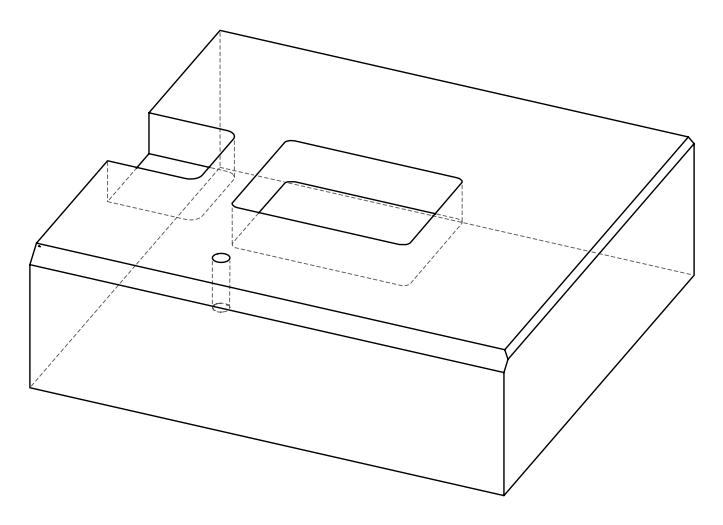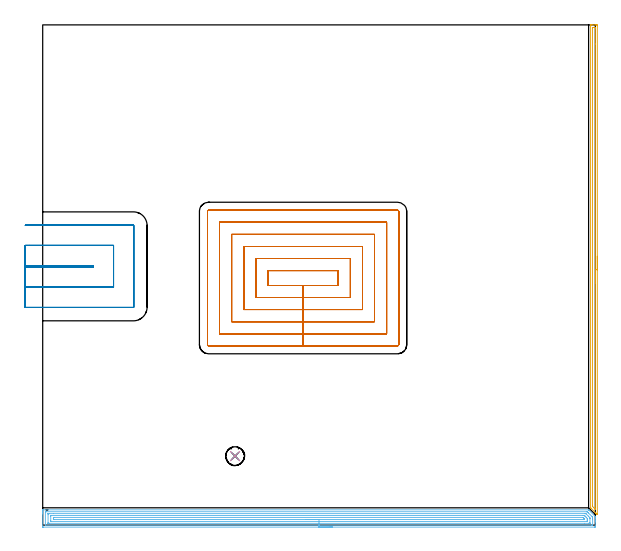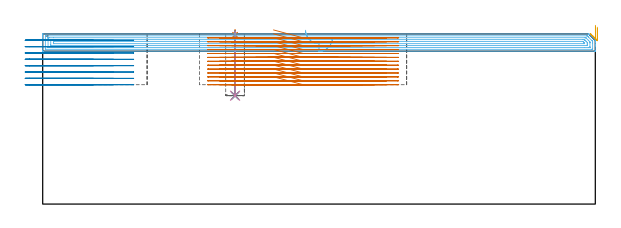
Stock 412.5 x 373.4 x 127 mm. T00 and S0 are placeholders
(PLAN: 8 operations, 6 tool changes, 83.9 min)
(1 SPOT_DRILL | STEP1POCKET | NXT0321_9005460120000 | 0.03 min | 2 mm3)
(2 DRILL_BLIND_HOLE_INTO_CENTER | STEP1POCKET | NXT0301_056 | 0.19 min | 2539 mm3)
(3 DRILL_TO_ENLARGE_BLIND_HOLE | STEP1POCKET | UGT0301_374 | 0.19 min | 3560 mm3)
(4 BORE_BLIND_HOLE | STEP1POCKET | UGT0332_064 | 0.19 min | 977 mm3)
(5 AREA_MILL | FG_CHAMFER_SURFACE | UGT0205_001 | 6 min | 4606 mm3)
(6 AREA_MILL_1 | FG_CHAMFER_SURFACE_1 | UGT0205_001 | 16.71 min | 34244 mm3)
(7 MILL_RECTANGULAR_POCKET | POCKET_RECTANGULAR_STRAIGHT | NXT0201_011 | Follow Part, ap 3, ae 75% | 50.4 min | 661726 mm3)
(8 MILL_SLOT | SLOT_PARTIAL_RECTANGULAR | UGT0201_094 | Follow Part, ap 5, ae 75% | 10.15 min | 238341 mm3)
(TOOL NXT0321_9005460120000 | NC Spot Drill, 142deg, 12mm, Carbide, Uncoated | D12 PA142 FL30 Z2)
(TOOL NXT0301_056 | Carbide Drill 8.5mm [860.1-0850-026A1-MM 2214] | D8.5 PA140 FL47 Z2)
(TOOL UGT0301_374 | Twist Drill Flat Bottom 13 mm | D13 PA180 FL101 Z2)
(TOOL UGT0332_064 | 14 mm Boring Bar Slip Fit | D14)
(TOOL UGT0205_001 | Chamfer Mill 20 x 3 x 45 deg. | D20 FL50 Z2)
(TOOL NXT0201_011 | ENDMILL 12mm [2P460-1200-NA 1630] | D12 FL38 Z6)
(TOOL UGT0201_094 | End mill 20 mm | D20 FL38 Z4)
(OP 1 SPOT_DRILL)
G17 G21 G94 G90
T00 M6
G54
G17 G0 G90 X143.6 Y51.5 S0 M3
G43 Z137. H0
G94 G81 G98 Z126.393 F250. R130.
G80
M5
M2
(OP 2 DRILL_BLIND_HOLE_INTO_CENTER)
G17 G21 G94 G90
T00 M6
G54
G17 G0 G90 X143.6 Y51.5 S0 M3
G43 Z137. H1
G94 G81 G98 Z80.9 F250. R129.
G80
M5
M2
(OP 3 DRILL_TO_ENLARGE_BLIND_HOLE)
G17 G21 G94 G90
T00 M6
G54
G17 G0 G90 X143.6 Y51.5 S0 M3
G43 Z137. H0
G94 G73 G98 Z80.9 F250. Q11.525 R129.
G80
M5
M2
(OP 4 BORE_BLIND_HOLE)
G17 G21 G94 G90
T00 M6
G54
G17 G0 G90 X143.6 Y51.5 S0 M3
G43 Z137. H0
G94 G85 G98 Z80.9 F250. R129.
G80
M5
M2
(OP 5 AREA_MILL)
G17 G21 G94 G90
T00 M6
G54
G17 G0 G90 X414. Y200.65 S1061 M3
G43 Z137. H0
Z132.
G94 G1 Y200.612 Z131.128 F250.
Y200.498 Z130.263
Y200.309 Z129.412
Y200.047 Z128.58
Y199.713 Z127.774
Y199.31 Z127.
Y198.842 Z126.264
Y198.31 Z125.572
Y197.721 Z124.929
Y197.078 Z124.339
Y196.386 Z123.808
Y195.65 Z123.34
Y194.876 Z122.937
Y194.07 Z122.603
Y193.238 Z122.341
Y192.387 Z122.152
Y191.522 Z122.038
Y190.65 Z122.
Y8.03
X413.999 Y7.996 Z121.999
X413.993 Y7.904 Z121.995
X413.988 Y7.907 Z122.001
X413.835 Y8.065 Z122.163
X413.68 Y8.218 Z122.315
X413.533 Y8.366 Z122.465
X413.388 Y8.511 Z122.61
X413.244 Y8.654 Z122.752
X413.107 Y8.792 Z122.891
X412.942 Y8.957 Z123.056
X412.808 Y9.09 Z123.188
X412.681 Y9.218 Z123.317
X409.19 Y12.71 Z126.809
X409.032 Y12.87 Z126.964
X409.005 Y12.906 Z126.99
X409. Y12.975 Z127.
Y373.236
X409.002 Y373.39 Z126.988
X409.115 Y373.396 Z126.877
X409.236 Y373.4 Z126.764
X409.549 Z126.45
X410.192 Z125.803
X412.257 Z123.74
X412.808 Z123.187
X413.405 Z122.591
X413.68 Y373.396 Z122.315
X413.993 Y373.39 Z122.003
X413.997 Y373.113 Z122.001
X413.999 Y372.789
X414. Y190.65 Z122.
X412.586 Z123.414
X412.585 Y12.082 Z123.415
X412.582 Y11.896 Z123.418
X412.579 Y11.805 Z123.421
X412.575 Y11.787 Z123.425
X412.548 Y11.811 Z123.452
X412.268 Y12.082 Z123.732
X411.936 Y12.414 Z124.064
X411.375 Y12.975 Z124.625
X411.064 Y13.287 Z124.936
X410.492 Y13.868 Z125.508
X410.421 Y13.956 Z125.579
X410.418 Y14.035 Z125.582
X410.416 Y14.201 Z125.584
X410.414 Y14.533 Z125.586
Y14.761
Y371.003
X410.416 Y371.336 Z125.584
X410.418 Y371.376 Z125.582
X410.42 Y371.389 Z125.58
X410.445 Y371.392 Z125.555
X410.548 Y371.398 Z125.452
X410.677 Y371.4 Z125.323
X412.422 Y371.399 Z123.578
X412.547 Y371.393 Z123.453
X412.57 Y371.391 Z123.43
X412.579 Y371.35 Z123.421
X412.583 Y371.234 Z123.417
X412.585 Y371.003 Z123.415
X412.586 Y359.108 Z123.414
Y190.65
Y189.778 Z123.452
Y188.914 Z123.566
Y188.062 Z123.755
Y187.23 Z124.017
Y186.424 Z124.351
Y185.65 Z124.754
Y184.914 Z125.223
Y184.222 Z125.754
Y183.579 Z126.343
Y182.99 Z126.986
Y182.459 Z127.678
Y181.99 Z128.414
Y181.587 Z129.188
Y181.253 Z129.994
Y180.991 Z130.826
Y180.802 Z131.678
Y180.688 Z132.543
Y180.65 Z133.414
G0 Z137.
M5
M2
(OP 6 AREA_MILL_1)
G17 G21 G94 G90
T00 M6
G54
G17 G0 G90 X216.25 Y-1.5 S1061 M3
G43 Z137. H0
Z124.1
G94 G1 X216.212 Z123.228 F250.
X216.098 Z122.364
X215.909 Z121.512
X215.647 Z120.68
X215.313 Z119.874
X214.91 Z119.1
X214.442 Z118.364
X213.91 Z117.672
X213.321 Z117.029
X212.678 Z116.44
X211.986 Z115.909
X211.25 Z115.44
X210.476 Z115.037
X209.67 Z114.703
X208.838 Z114.441
X207.986 Z114.252
X207.122 Z114.138
X206.25 Z114.1
X0.627
X0.072 Y-1.494 Z114.104
X0.01 Y-1.492 Z114.106
X0. Y-1.424 Z114.174
Y8.443 Z124.038
Y8.964 Z124.561
Y9.316 Z124.912
Y9.838 Z125.434
Y10.19 Z125.784
Y11.128 Z126.728
X0.003 Y11.267 Z126.859
X0.01 Y11.398 Z126.989
X0.18 Y11.4 Z127.
X407.403
X407.494 Y11.396 Z126.989
X407.545 Y11.353 Z126.949
X407.798 Y11.102 Z126.702
X412.441 Y6.459 Z122.057
X412.49 Y6.399 Z121.996
X412.5 Y6.344 Z121.943
Y6.26 Z121.859
Y5.654 Z121.254
Y4.95 Z120.545
Y3.725 Z119.322
Y2.452 Z118.048
Y-0.902 Z114.695
X412.496 Y-1.163 Z114.434
X412.49 Y-1.493 Z114.104
X412.215 Y-1.497 Z114.102
X411.873 Y-1.5 Z114.1
X206.25
Y-0.086 Z115.514
X2.206 Y-0.085 Z115.515
X2.059 Y-0.084 Z115.516
X2.023 Y-0.082 Z115.518
X2.012 Y-0.079 Z115.521
X2.008 Y-0.071 Z115.529
X2.004 Y-0.039 Z115.561
X2.001 Y0.115 Z115.715
Y9.721 Z125.321
X2.005 Y9.857 Z125.457
X2.01 Y9.964 Z125.564
X2.016 Y9.98 Z125.58
X2.031 Y9.981 Z125.581
X2.073 Y9.983 Z125.583
X2.415 Y9.985 Z125.585
X2.624 Y9.986 Z125.586
X406.166 Y9.985 Z125.585
X406.337 Y9.983 Z125.583
X406.422 Y9.98 Z125.58
X406.46 Y9.978 Z125.578
X406.509 Y9.936 Z125.536
X407.133 Y9.316 Z124.916
X407.403 Y9.048 Z124.648
X410.085 Y6.364 Z121.964
X410.354 Y6.089 Z121.689
X410.484 Y5.954 Z121.554
X410.49 Y5.823 Z121.423
X410.498 Y5.42 Z121.02
X410.499 Y4.95 Z120.55
X410.5 Y4.544 Z120.144
X410.499 Y0.179 Z115.779
X410.495 Y0.043 Z115.643
X410.49 Y-0.064 Z115.536
X410.484 Y-0.08 Z115.52
X410.469 Y-0.081 Z115.519
X410.427 Y-0.083 Z115.517
X410.085 Y-0.085 Z115.515
X409.876 Y-0.086 Z115.514
X206.25
Y1.329 Z116.929
X5.097
X4.334 Y1.33 Z116.93
X4.203 Y1.332 Z116.932
X4.073 Y1.335 Z116.935
X4.009 Y1.344 Z116.944
X4.006 Y1.391 Z116.991
X4.003 Y1.457 Z117.057
X4. Y1.655 Z117.255
Y7.768 Z123.368
X4.005 Y8.443 Z124.043
X4.008 Y8.542 Z124.142
X4.01 Y8.562 Z124.162
X4.03 Y8.565 Z124.165
X4.075 Y8.569 Z124.169
X4.203 Y8.57 Z124.17
X4.966 Y8.571 Z124.171
X8.089
X404.852
X405.115 Y8.57 Z124.17
X405.29 Y8.567 Z124.167
X405.425 Y8.564 Z124.164
X405.45 Y8.542 Z124.142
X405.556 Y8.443 Z124.043
X407.304 Y6.697 Z122.297
X408.177 Y5.823 Z121.423
X408.297 Y5.702 Z121.302
X408.479 Y5.51 Z121.11
X408.492 Y5.149 Z120.749
X408.497 Y4.95 Z120.55
X408.499 Y4.752 Z120.352
X408.5 Y2.132 Z117.732
X408.495 Y1.457 Z117.057
X408.492 Y1.358 Z116.958
X408.49 Y1.338 Z116.938
X408.47 Y1.335 Z116.935
X408.425 Y1.331 Z116.931
X408.297 Y1.33 Z116.93
X407.534 Y1.329 Z116.929
X404.389
X206.25
Y2.743 Z118.343
X6.102
X6.057 Y2.745 Z118.345
X6.023 Y2.749 Z118.349
X6.01 Y2.753 Z118.353
X6.008 Y2.775 Z118.375
X6. Y3.195 Z118.795
Y6.688 Z122.288
X6.009 Y7.128 Z122.728
X6.01 Y7.149 Z122.749
X6.048 Y7.152 Z122.752
X6.131 Y7.155 Z122.755
X6.257 Y7.157 Z122.757
X6.414
X403.355
X403.827 Y7.156 Z122.756
X404.253 Y7.153 Z122.753
X404.365 Y7.15 Z122.75
X404.395 Y7.144 Z122.744
X404.478 Y7.067 Z122.667
X404.578 Y6.971 Z122.571
X404.721 Y6.831 Z122.431
X404.855 Y6.697 Z122.297
X405.615 Y5.934 Z121.534
X405.718 Y5.823 Z121.423
X406.497 Y4.961 Z120.561
X406.498 Y4.95 Z120.55
X406.5 Y4.085 Z119.685
Y3.212 Z118.812
Y3.203 Z118.803
X406.491 Y2.772 Z118.372
X406.49 Y2.751 Z118.351
X406.452 Y2.748 Z118.348
X406.369 Y2.745 Z118.345
X406.244 Y2.743 Z118.343
X406.086
X206.25
Y4.157 Z119.757
X8.241
X8.067 Y4.159 Z119.759
X8.024 Y4.162 Z119.762
X8.011 Y4.163 Z119.763
X8.008 Y4.177 Z119.777
X8.004 Y4.234 Z119.834
X8. Y4.734 Z120.334
X8.001 Y4.95 Z120.55
X8.004 Y5.604 Z121.204
X8.01 Y5.701 Z121.301
X8.022 Y5.736 Z121.336
X8.065 Y5.738 Z121.338
X8.267 Y5.741 Z121.341
X8.673 Y5.743 Z121.343
X8.756
X403.015
X403.218 Y5.741 Z121.341
X403.318 Y5.738 Z121.338
X403.34 Y5.736 Z121.336
X403.377 Y5.712 Z121.312
X403.479 Y5.614 Z121.214
X403.827 Y5.269 Z120.869
X404.131 Y4.95 Z120.55
X404.378 Y4.673 Z120.273
X404.49 Y4.537 Z120.137
X404.493 Y4.457 Z120.057
X404.496 Y4.296 Z119.896
X404.49 Y4.199 Z119.799
X404.478 Y4.164 Z119.764
X404.435 Y4.162 Z119.762
X404.232 Y4.159 Z119.759
X403.827 Y4.157 Z119.757
X403.744
X206.25
X205.378 Z119.795
X204.514 Z119.909
X203.662 Z120.098
X202.83 Z120.36
X202.024 Z120.694
X201.25 Z121.097
X200.514 Z121.565
X199.822 Z122.096
X199.179 Z122.686
X198.59 Z123.329
X198.058 Z124.021
X197.59 Z124.757
X197.187 Z125.531
X196.853 Z126.337
X196.591 Z127.169
X196.402 Z128.02
X196.288 Z128.885
X196.25 Z129.757
G0 Z137.
M5
M2
(OP 7 MILL_RECTANGULAR_POCKET)
G17 G21 G94 G90
T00 M6
G54
G17 G0 G90 X172.274 Y178.9 S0 M3
G43 Z137. H1
Z130.
G94 G1 X194.35 Z124.085 F250.
X220.7 F500.
Y190.
X168.
Y178.9
X194.35
Y169.9
X229.7
Y199.
X159.
Y169.9
X194.35
Y160.9
X238.7
Y208.
X150.
Y160.9
X194.35
Y151.9
X247.7
Y217.
X141.
Y151.9
X194.35
Y142.9
X256.7
Y226.
X132.
Y142.9
X194.35
Y133.9
X264.9
G3 X265.7 Y134.7 R0.8
G1 Y234.2
G3 X264.9 Y235. R0.8
G1 X123.8
G3 X123. Y234.2 R0.8
G1 Y134.7
G3 X123.8 Y133.9 R0.8
G1 X194.35
X195.35
G0 X172.274 Y178.9 Z127.085
G1 X194.35 Z121.169 F250.
X220.7 F500.
Y190.
X168.
Y178.9
X194.35
Y169.9
X229.7
Y199.
X159.
Y169.9
X194.35
Y160.9
X238.7
Y208.
X150.
Y160.9
X194.35
Y151.9
X247.7
Y217.
X141.
Y151.9
X194.35
Y142.9
X256.7
Y226.
X132.
Y142.9
X194.35
Y133.9
X264.9
G3 X265.7 Y134.7 R0.8
G1 Y234.2
G3 X264.9 Y235. R0.8
G1 X123.8
G3 X123. Y234.2 R0.8
G1 Y134.7
G3 X123.8 Y133.9 R0.8
G1 X194.35
X195.35
G0 X172.274 Y178.9 Z124.169
G1 X194.35 Z118.254 F250.
X220.7 F500.
Y190.
X168.
Y178.9
X194.35
Y169.9
X229.7
Y199.
X159.
Y169.9
X194.35
Y160.9
X238.7
Y208.
X150.
Y160.9
X194.35
Y151.9
X247.7
Y217.
X141.
Y151.9
X194.35
Y142.9
X256.7
Y226.
X132.
Y142.9
X194.35
Y133.9
X264.9
G3 X265.7 Y134.7 R0.8
G1 Y234.2
G3 X264.9 Y235. R0.8
G1 X123.8
G3 X123. Y234.2 R0.8
G1 Y134.7
G3 X123.8 Y133.9 R0.8
G1 X194.35
X195.35
G0 X172.274 Y178.9 Z121.254
G1 X194.35 Z115.338 F250.
X220.7 F500.
Y190.
X168.
Y178.9
X194.35
Y169.9
X229.7
Y199.
X159.
Y169.9
X194.35
Y160.9
X238.7
Y208.
X150.
Y160.9
X194.35
Y151.9
X247.7
Y217.
X141.
Y151.9
X194.35
Y142.9
X256.7
Y226.
X132.
Y142.9
X194.35
Y133.9
X264.9
G3 X265.7 Y134.7 R0.8
G1 Y234.2
G3 X264.9 Y235. R0.8
G1 X123.8
G3 X123. Y234.2 R0.8
G1 Y134.7
G3 X123.8 Y133.9 R0.8
G1 X194.35
X195.35
G0 X172.274 Y178.9 Z118.338
G1 X194.35 Z112.423 F250.
X220.7 F500.
Y190.
X168.
Y178.9
X194.35
Y169.9
X229.7
Y199.
X159.
Y169.9
X194.35
Y160.9
X238.7
Y208.
X150.
Y160.9
X194.35
Y151.9
X247.7
Y217.
X141.
Y151.9
X194.35
Y142.9
X256.7
Y226.
X132.
Y142.9
X194.35
Y133.9
X264.9
G3 X265.7 Y134.7 R0.8
G1 Y234.2
G3 X264.9 Y235. R0.8
G1 X123.8
G3 X123. Y234.2 R0.8
G1 Y134.7
G3 X123.8 Y133.9 R0.8
G1 X194.35
X195.35
G0 X172.274 Y178.9 Z115.423
G1 X194.35 Z109.508 F250.
X220.7 F500.
Y190.
X168.
Y178.9
X194.35
Y169.9
X229.7
Y199.
X159.
Y169.9
X194.35
Y160.9
X238.7
Y208.
X150.
Y160.9
X194.35
Y151.9
X247.7
Y217.
X141.
Y151.9
X194.35
Y142.9
X256.7
Y226.
X132.
Y142.9
X194.35
Y133.9
X264.9
G3 X265.7 Y134.7 R0.8
G1 Y234.2
G3 X264.9 Y235. R0.8
G1 X123.8
G3 X123. Y234.2 R0.8
G1 Y134.7
G3 X123.8 Y133.9 R0.8
G1 X194.35
X195.35
G0 X172.274 Y178.9 Z112.508
G1 X194.35 Z106.592 F250.
X220.7 F500.
Y190.
X168.
Y178.9
X194.35
Y169.9
X229.7
Y199.
X159.
Y169.9
X194.35
Y160.9
X238.7
Y208.
X150.
Y160.9
X194.35
Y151.9
X247.7
Y217.
X141.
Y151.9
X194.35
Y142.9
X256.7
Y226.
X132.
Y142.9
X194.35
Y133.9
X264.9
G3 X265.7 Y134.7 R0.8
G1 Y234.2
G3 X264.9 Y235. R0.8
G1 X123.8
G3 X123. Y234.2 R0.8
G1 Y134.7
G3 X123.8 Y133.9 R0.8
G1 X194.35
X195.35
G0 X172.274 Y178.9 Z109.592
G1 X194.35 Z103.677 F250.
X220.7 F500.
Y190.
X168.
Y178.9
X194.35
Y169.9
X229.7
Y199.
X159.
Y169.9
X194.35
Y160.9
X238.7
Y208.
X150.
Y160.9
X194.35
Y151.9
X247.7
Y217.
X141.
Y151.9
X194.35
Y142.9
X256.7
Y226.
X132.
Y142.9
X194.35
Y133.9
X264.9
G3 X265.7 Y134.7 R0.8
G1 Y234.2
G3 X264.9 Y235. R0.8
G1 X123.8
G3 X123. Y234.2 R0.8
G1 Y134.7
G3 X123.8 Y133.9 R0.8
G1 X194.35
X195.35
G0 X172.274 Y178.9 Z106.677
G1 X194.35 Z100.762 F250.
X220.7 F500.
Y190.
X168.
Y178.9
X194.35
Y169.9
X229.7
Y199.
X159.
Y169.9
X194.35
Y160.9
X238.7
Y208.
X150.
Y160.9
X194.35
Y151.9
X247.7
Y217.
X141.
Y151.9
X194.35
Y142.9
X256.7
Y226.
X132.
Y142.9
X194.35
Y133.9
X264.9
G3 X265.7 Y134.7 R0.8
G1 Y234.2
G3 X264.9 Y235. R0.8
G1 X123.8
G3 X123. Y234.2 R0.8
G1 Y134.7
G3 X123.8 Y133.9 R0.8
G1 X194.35
X195.35
G0 X172.274 Y178.9 Z103.762
G1 X194.35 Z97.846 F250.
X220.7 F500.
Y190.
X168.
Y178.9
X194.35
Y169.9
X229.7
Y199.
X159.
Y169.9
X194.35
Y160.9
X238.7
Y208.
X150.
Y160.9
X194.35
Y151.9
X247.7
Y217.
X141.
Y151.9
X194.35
Y142.9
X256.7
Y226.
X132.
Y142.9
X194.35
Y133.9
X264.9
G3 X265.7 Y134.7 R0.8
G1 Y234.2
G3 X264.9 Y235. R0.8
G1 X123.8
G3 X123. Y234.2 R0.8
G1 Y134.7
G3 X123.8 Y133.9 R0.8
G1 X194.35
X195.35
G0 X172.274 Y178.9 Z100.846
G1 X194.35 Z94.931 F250.
X220.7 F500.
Y190.
X168.
Y178.9
X194.35
Y169.9
X229.7
Y199.
X159.
Y169.9
X194.35
Y160.9
X238.7
Y208.
X150.
Y160.9
X194.35
Y151.9
X247.7
Y217.
X141.
Y151.9
X194.35
Y142.9
X256.7
Y226.
X132.
Y142.9
X194.35
Y133.9
X264.9
G3 X265.7 Y134.7 R0.8
G1 Y234.2
G3 X264.9 Y235. R0.8
G1 X123.8
G3 X123. Y234.2 R0.8
G1 Y134.7
G3 X123.8 Y133.9 R0.8
G1 X194.35
X195.35
G0 X172.274 Y178.9 Z97.931
G1 X194.35 Z92.015 F250.
X220.7 F500.
Y190.
X168.
Y178.9
X194.35
Y169.9
X229.7
Y199.
X159.
Y169.9
X194.35
Y160.9
X238.7
Y208.
X150.
Y160.9
X194.35
Y151.9
X247.7
Y217.
X141.
Y151.9
X194.35
Y142.9
X256.7
Y226.
X132.
Y142.9
X194.35
Y133.9
X264.9
G3 X265.7 Y134.7 R0.8
G1 Y234.2
G3 X264.9 Y235. R0.8
G1 X123.8
G3 X123. Y234.2 R0.8
G1 Y134.7
G3 X123.8 Y133.9 R0.8
G1 X194.35
X195.35
G0 X172.274 Y178.9 Z95.015
G1 X194.35 Z89.1 F250.
X220.7 F500.
Y190.
X168.
Y178.9
X194.35
Y169.9
X229.7
Y199.
X159.
Y169.9
X194.35
Y160.9
X238.7
Y208.
X150.
Y160.9
X194.35
Y151.9
X247.7
Y217.
X141.
Y151.9
X194.35
Y142.9
X256.7
Y226.
X132.
Y142.9
X194.35
Y133.9
X264.9
G3 X265.7 Y134.7 R0.8
G1 Y234.2
G3 X264.9 Y235. R0.8
G1 X123.8
G3 X123. Y234.2 R0.8
G1 Y134.7
G3 X123.8 Y133.9 R0.8
G1 X194.35
X195.35
G0 Z137.
M5
M2
(OP 8 MILL_SLOT)
G17 G21 G94 G90
T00 M6
G54
G17 G0 G90 X-13. Y192.5 S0 M3
G43 Z137. H0
Z122.262
G94 G1 X-10. F250.
X37.9 F500.
Y193.8
X-10.
X-13. F250.
Y177.5
X-10.
X52.9 F500.
Y208.8
X-10.
X-13. F250.
Y162.5
X-10.
X67.7 F500.
G3 X67.9 Y162.7 R0.2
G1 Y223.6
G3 X67.7 Y223.8 R0.2
G1 X-10.
X-13. F250.
G0 Y192.5 Z117.525
G1 X-10.
X37.9 F500.
Y193.8
X-10.
X-13. F250.
Y177.5
X-10.
X52.9 F500.
Y208.8
X-10.
X-13. F250.
Y162.5
X-10.
X67.7 F500.
G3 X67.9 Y162.7 R0.2
G1 Y223.6
G3 X67.7 Y223.8 R0.2
G1 X-10.
X-13. F250.
G0 Y192.5 Z112.787
G1 X-10.
X37.9 F500.
Y193.8
X-10.
X-13. F250.
Y177.5
X-10.
X52.9 F500.
Y208.8
X-10.
X-13. F250.
Y162.5
X-10.
X67.7 F500.
G3 X67.9 Y162.7 R0.2
G1 Y223.6
G3 X67.7 Y223.8 R0.2
G1 X-10.
X-13. F250.
G0 Y192.5 Z108.05
G1 X-10.
X37.9 F500.
Y193.8
X-10.
X-13. F250.
Y177.5
X-10.
X52.9 F500.
Y208.8
X-10.
X-13. F250.
Y162.5
X-10.
X67.7 F500.
G3 X67.9 Y162.7 R0.2
G1 Y223.6
G3 X67.7 Y223.8 R0.2
G1 X-10.
X-13. F250.
G0 Y192.5 Z103.312
G1 X-10.
X37.9 F500.
Y193.8
X-10.
X-13. F250.
Y177.5
X-10.
X52.9 F500.
Y208.8
X-10.
X-13. F250.
Y162.5
X-10.
X67.7 F500.
G3 X67.9 Y162.7 R0.2
G1 Y223.6
G3 X67.7 Y223.8 R0.2
G1 X-10.
X-13. F250.
G0 Y192.5 Z98.575
G1 X-10.
X37.9 F500.
Y193.8
X-10.
X-13. F250.
Y177.5
X-10.
X52.9 F500.
Y208.8
X-10.
X-13. F250.
Y162.5
X-10.
X67.7 F500.
G3 X67.9 Y162.7 R0.2
G1 Y223.6
G3 X67.7 Y223.8 R0.2
G1 X-10.
X-13. F250.
G0 Y192.5 Z93.837
G1 X-10.
X37.9 F500.
Y193.8
X-10.
X-13. F250.
Y177.5
X-10.
X52.9 F500.
Y208.8
X-10.
X-13. F250.
Y162.5
X-10.
X67.7 F500.
G3 X67.9 Y162.7 R0.2
G1 Y223.6
G3 X67.7 Y223.8 R0.2
G1 X-10.
X-13. F250.
G0 Y192.5 Z89.1
G1 X-10.
X37.9 F500.
Y193.8
X-10.
X-13. F250.
Y177.5
X-10.
X52.9 F500.
Y208.8
X-10.
X-13. F250.
Y162.5
X-10.
X67.7 F500.
G3 X67.9 Y162.7 R0.2
G1 Y223.6
G3 X67.7 Y223.8 R0.2
G1 X-10.
X-13. F250.
G0 Z137.
M5
M2
